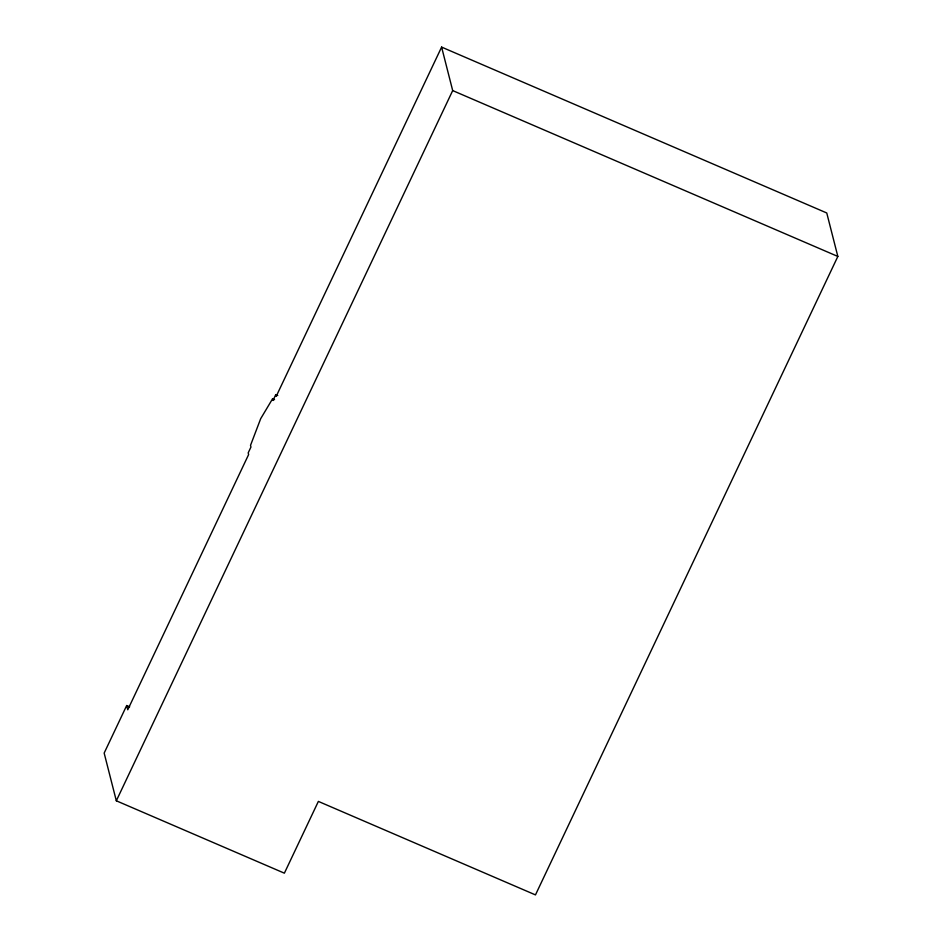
<?xml version="1.0" encoding="UTF-8"?>
<svg xmlns="http://www.w3.org/2000/svg" width="942" height="942" viewBox="0 0 942 942"><rect width="100%" height="100%" fill="white"/><g stroke="black" fill="none" stroke-linecap="round" stroke-linejoin="round"><path stroke-width="1.41" d="M129.655 706.83L126.675 705.546L104.162 753.082L116.325 800.794L284.378 873.175L318.372 801.407L535.468 894.9L837.838 256.448L826.758 212.974L441.61 47.1L276.194 396.358L275.759 394.663L277.749 395.522M275.759 394.663L273.003 400.48L272.579 398.784L274.558 399.643M116.325 800.794L452.69 90.585L441.61 47.1M272.579 398.784L260.687 418.684L250.525 445.354L250.949 447.05L248.193 452.867L248.629 454.562L127.759 709.785L126.675 705.546M452.69 90.585L837.838 256.448"/></g></svg>
